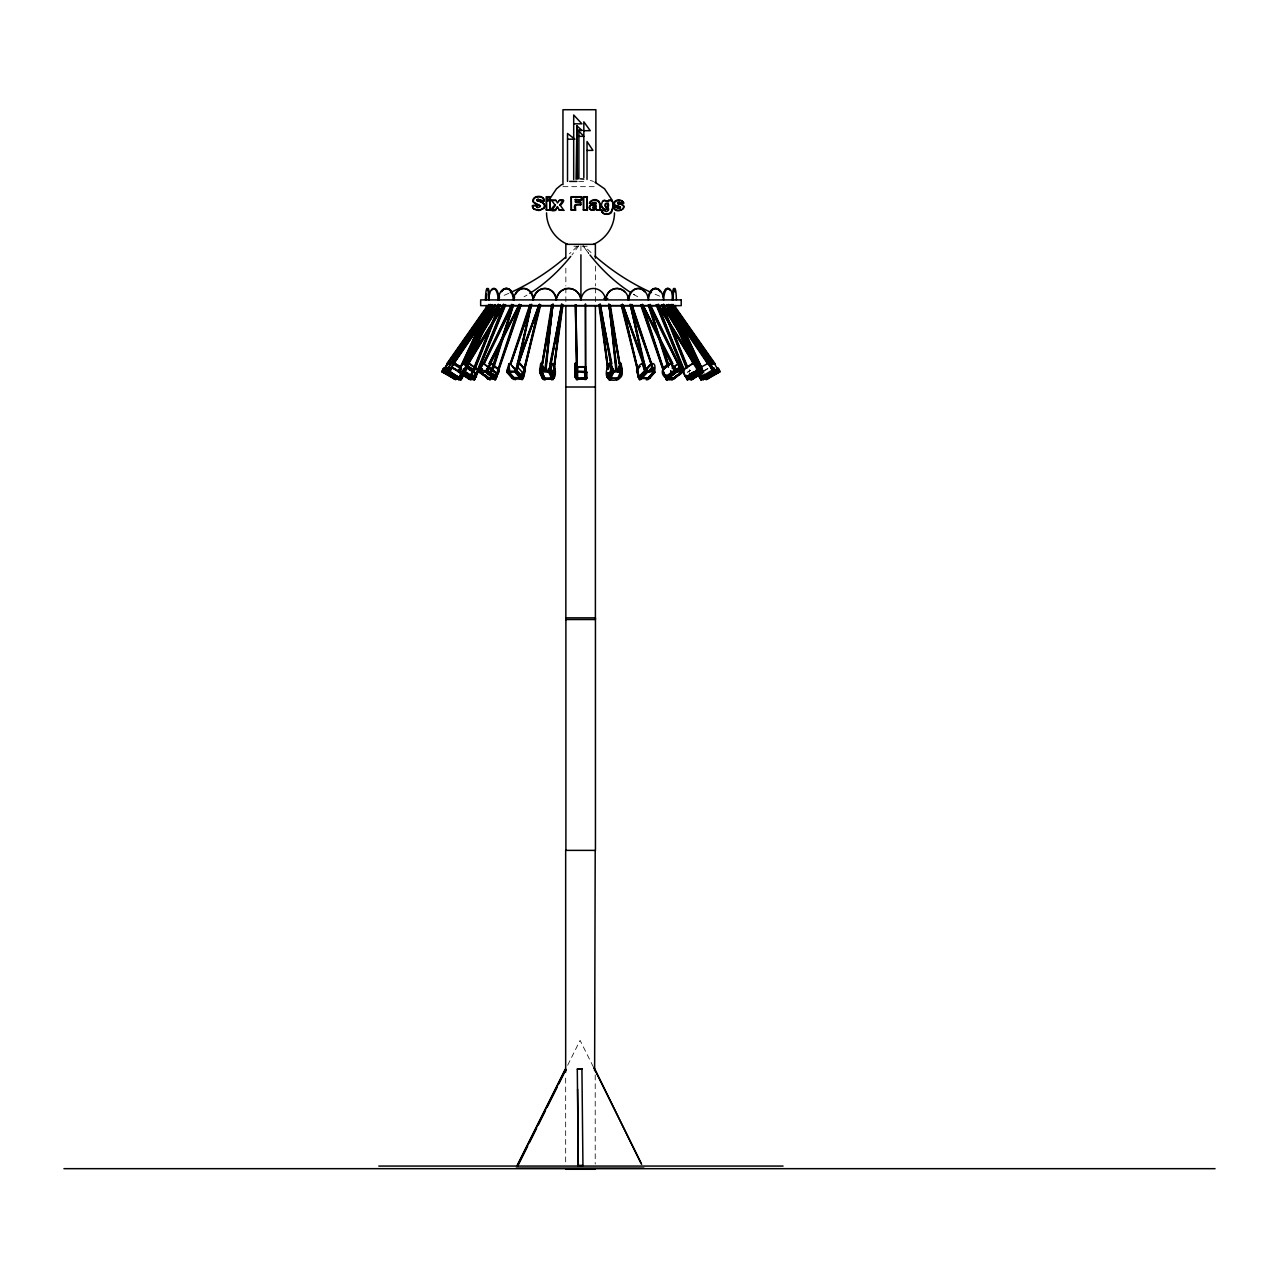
<?xml version="1.0" encoding="UTF-8"?>
<svg xmlns="http://www.w3.org/2000/svg" width="1279" height="1279" viewBox="0 0 1279 1279"><rect width="100%" height="100%" fill="white"/><g stroke="black" fill="none" stroke-linecap="round" stroke-linejoin="round"><path stroke-width="0.75" stroke-dasharray="5 3.75" d="M567.668 1065.231L580.09 1040.387L593.392 1067.006M689.557 369.631L689.189 370.878M687.51 372.221L690.372 370.318M687.75 372.221L690.612 370.318M704.441 370.318L707.767 368.4M704.681 370.734L707.99 368.816M587.141 246.239L573.887 246.239M578.7 181.41L584.119 181.41M562.952 186.67L595.886 186.67M590.338 180.435L593.52 181.41M595.39 266.128L595.39 285.952M595.39 287.935L595.39 303.778M595.215 1074.999L595.215 1164.082M580.922 245.76L580.922 254.521M565.846 268.11L565.846 285.952M565.846 287.935L565.846 303.778M565.67 1078.149L565.67 1164.066M577.197 246.415A227.774 227.774 0 0 1 569.475 253.77M508.706 293.355A227.774 227.774 0 0 1 502.167 296.136M578.732 245.792A227.774 161.058 90 0 1 571.905 254.953M526.98 295.113A227.774 161.058 90 0 1 524.07 296.792M659.676 296.136A227.774 227.774 0 0 1 653.137 293.355M591.074 252.571A227.774 227.774 0 0 1 584.663 246.415M633.425 294.25A227.774 161.058 90 0 0 637.773 296.792A227.774 161.058 -90 0 1 633.425 294.25M583.112 245.792A227.774 161.058 90 0 0 588.788 253.466A227.774 161.058 -90 0 1 583.112 245.792"/><path stroke-width="1.5" d="M546.357 209.932L546.421 200.355L550.098 200.355L550.322 210.332L546.357 209.932L550.322 210.332M546.421 199.204L546.437 196.71L550.13 196.71L550.386 199.604L546.421 199.204L550.386 199.604M546.629 210.332L546.421 200.355M546.709 199.604L546.437 196.71M550.034 209.932L550.098 200.355M550.114 199.204L550.13 196.71M575.614 204.928C589.651 205.791 569.427 200.291 575.582 210.332L571.185 209.932L571.281 196.71L581.417 196.71L581.673 199.94L575.374 199.556L581.673 199.94M571.473 210.332L571.281 196.71M575.582 210.332L575.342 204.528M580.762 204.928L580.778 202.258L575.63 202.258L575.374 199.556M575.63 202.258L575.646 199.94M580.474 204.528L580.506 201.858L575.358 201.858M581.385 199.556L581.417 196.71M583.416 209.932L583.496 196.71L587.189 196.71L587.381 210.332L583.416 209.932L587.381 210.332M583.688 210.332L583.496 196.71M587.109 209.932L587.189 196.71M608.244 208.173C609.507 211.051 605.319 212.746 605.207 210.555L601.642 210.156L601.881 211.946C603.656 215.112 608.964 214.968 611.378 212.682C612.817 208.749 615.375 198.389 608.564 200.355L608.548 201.762L604.519 200.211A3.549 3.533 -34.9 0 0 602.505 201.315L601.402 204.72L602.217 207.869L605.319 209.548L608.244 208.173L608.516 210.012M612.001 200.355C614.783 206.99 611.202 217.67 602.681 212.953M576.877 131.225L576.925 125.854L581.945 130.378L576.893 130.378M479.897 370.255C482.119 369.487 497.499 372.924 495.533 378.856C478.33 378.568 490.736 377.881 496.428 377.417M576.062 179.252L576.925 125.854M481.224 368.944L480.76 368.112L481.943 369.183L480.84 371.901L489.617 379.064M481.943 369.183L481.128 368.288M544.662 371.214L541.816 363.348L540.521 370.255L539.594 370.255L540.793 363.348L543.607 369.247M601.642 210.156L602.153 212.346M540.393 371.933L539.674 372.621L542.728 378.792L553.215 379.016L554.718 369.359M478.698 370.494L474.061 379.751L476.427 376.234L474.413 375.866M545.605 370.99L552.192 304.802L542.6 363.796M543.255 377.577L544.294 378.648M654.049 371.565L631.218 305.969M544.214 371.038L544.214 369.951M614.496 212.858C614.48 226.319 605.958 239.125 593.52 244.305M516.444 372.589L517.963 366.881L515.677 371.901L517.547 372.621L522.583 378.856L512.16 378.344L512.399 377.529L523.047 377.737L525.014 369.951L519.898 363.348L525.397 369.775L523.607 377.417L516.972 371.294L508.067 371.086M545.893 371.134L552.672 304.85M553.455 370.99L562.504 304.802M690.468 374.171L691.683 377.417M544.726 370.718L552.848 305.313L545.206 370.766M553.247 372.685L561.625 305.313L553.247 376.697M553.647 375.866C557.116 370.446 548.579 353.276 549.826 371.869L553.247 379.511L551.393 379.271M553.423 377.417L554.351 377.417C556.301 375.355 555.518 361.11 551.137 364.051M586.901 377.945L585.638 378.728M586.901 377.529L576.397 378.248M704.233 374.171L706.983 379.271M608.452 206.271C609.763 201.139 602.489 202.929 605.782 206.942M553.743 371.134L562.984 304.85M493.55 378.584L495.469 379.751L499.066 370.127L490.465 363.38M607.285 372.765C603.56 383.444 623.305 382.037 622.186 372.621L621.962 371.358L620.827 371.534L608.612 304.21M620.203 372.381L621.402 372.589L621.29 371.454L609.092 304.13M539.674 372.621L539.978 371.294L541.257 371.486M544.071 369.247L541.257 363.348L540.33 371.134M544.246 377.769L543.943 379.064L540.745 371.901L541.161 368.112L542.216 368.592L541.161 368.112M541.369 368.592L540.841 372.109L541.992 372.109M541.097 372.381L542.216 372.589M540.633 371.629L544.278 379.751L545.43 379.751L541.784 371.629L542.232 368.704L542.024 371.901L545.238 379.064M542.248 378.344C544.726 378.072 543.383 375.722 540.857 371.086L551.281 371.693L553.871 377.881L545.829 378.248M543.399 377.769L543.239 378.792L545.03 378.584M543.959 378.568L542.312 377.945L539.802 371.789M547.956 371.629L548.403 368.704L549.858 368.592M548.211 371.901L548.611 369.183L550.354 368.352L549.075 368.24L548.675 371.869L552.096 379.511M549.778 368.96L550.929 366.881L550.146 372.589M549.938 369.007L549.506 371.901L551.153 372.525L553.775 378.344L551.201 378.584L551.601 379.751L552.544 379.271M550.609 368.96L550.929 366.881M551.201 372.621L551.329 371.789M552.08 378.792L552.24 377.769M552.384 375.818L552.816 372.972L553.823 373.34L552.976 373.18M553.375 373.596L550.338 367.872M552.72 379.064L553.088 377.769M553.231 375.818L553.663 372.972M553.247 379.511L553.503 375.402M542.12 363.732L551.633 304.594M683.162 370.302L692.754 363.444M541.609 365.682L552.768 304.13M542.088 365.762L553.231 304.21M561.529 304.13L549.554 371.629L561.993 304.21M647.062 379.511L653.681 371.869L652.945 368.112M549.986 363.732L561.929 304.53M550.45 363.796L562.392 304.61M648.213 377.897L647.766 378.552L654.033 372.381L648.661 378.584L639.228 377.945M553.855 378.216L553.887 377.417M493.47 378.792L494.749 378.792C495.101 374.587 499.114 371.518 495.101 375.866L495.98 376.586L494.781 379.511M469.761 377.897L469.985 378.76L468.002 377.945M517.036 369.119L530.977 304.786M517.515 369.199L531.44 304.882M592.992 207.534L596.318 205.791L595.774 207.885M470.256 379.064L459.513 371.901L461 368.592L460.136 368.176M471.663 376.586L471.311 375.754L470.208 379.511M472.335 376.825L471.311 375.754M492.271 371.038L513.167 304.706M543.511 203.265L536.732 199.988L538.171 198.948L540.441 201.043L544.31 200.819L543.527 198.645M537.004 200.387L539.802 199.748M516.156 368.96L531.057 305.441M516.62 369.071L531.121 305.313M522.216 376.681L539.306 305.441M539.306 305.457L522.615 378.536L520.137 375.067M663.177 369.951L663.177 371.038M516.364 371.118L510.017 363.444L507.203 372.621L512.16 378.344M522.503 378.344L524.614 369.951L519.578 363.38M523.671 371.07L540.234 304.722M524.134 371.166L540.697 304.834M498.027 370.99L520.745 304.642M623.337 202.258C621.53 198.789 613.344 199.252 614.096 203.953A2.83 2.798 -34.9 0 0 615.727 205.631C618.94 204.688 622.505 208.845 617.821 207.869M620.283 206.894C620.875 211.147 615.231 204.896 613.536 207.278C615.343 215.176 630.227 207.566 620.795 203.937C617.901 204.768 615.838 201.442 619.516 202.37C619.532 202.226 615.359 203.825 619.468 204.096M474.557 375.818C473.102 381.718 474.013 371.31 476.507 373.34L475.037 375.402L476.507 373.34M675.216 371.086C688.038 369.967 681.147 373.756 672.482 379.511M460.792 375.818L460.008 377.769L462.151 372.972M473.838 370.99L499.977 304.642M508.355 371.486L507.299 371.438L515.533 379.751L507.06 370.255L508.962 363.748L510.241 363.524M510.657 363.524L509.266 364.051L507.987 371.613M515.181 379.064L508.978 371.901C511.008 366.785 507.427 367.521 507.763 372.589L509.33 372.589M508.514 371.629L509.17 368.208M513.439 377.769L513.135 378.792L514.766 378.584M513.678 378.792L522.072 378.584M515.469 372.381L516.508 372.381M522.184 375.402L523.463 375.994L522.44 379.511L515.821 371.869L516.844 368.352L514.893 368.704M514.094 379.271L514.27 378.248M517.02 368.704L519.242 363.891M516.508 368.592L517.356 368.96L517.963 366.881M518.043 367.457L522.999 373.18M517.547 372.621L517.787 371.789L522.264 376.586M521.704 379.271L520.729 379.064M520.793 378.792L522.471 372.972L523.543 373.34L522.935 375.402M521.065 378.792L522.44 377.929M521.864 376.058L522.471 372.972M523.223 372.972L521.816 378.792L520.249 378.792M620.379 363.891L617.197 371.214M477.898 370.99L505.317 304.626M593.136 203.857C592.689 201.123 598.716 203.153 593.712 203.009C584.775 205.919 593.024 196.646 597.901 200.611A2.702 2.686 -34.9 0 1 599.387 202.242L600.347 210.332L596.606 209.932L600.347 210.332M589.619 203.489L590.195 202.034M492.655 371.182L513.63 304.834M609.491 378.584C607.381 377.177 607.589 378.888 610.643 378.584M622.186 372.621L619.771 366.881L621.178 371.581M701.691 375.179L703.306 378.744L703.322 377.897M490.449 372.988L512.591 305.841M490.912 373.084L512.975 305.489M495.628 376.713L519.002 305.841M519.594 305.441L495.469 378.728L487.459 372.189L479.177 371.869L489.521 379.271M510.257 363.7L529.922 304.45M510.721 363.828L530.369 304.578M498.394 371.182L521.192 304.802M491.536 371.214L490.481 369.247L491.536 371.214L490.273 374.315M498.618 371.214L498.362 369.359L491.232 363.524L499.306 369.775L496.092 377.417L499.306 371.214M510.337 363.939L530.625 305.969M510.785 364.083L531.744 304.242M539.594 304.242L515.773 371.613L538.491 305.969M701.18 367.057L699.469 363.891L701.244 367.649M688.086 378.344L692.834 377.96M517.308 363.7L539.13 304.434M517.755 363.828L539.594 304.578M653.585 367.601L654.113 371.39M616.638 379.271L618.285 379.511L622.249 370.255L621.05 363.348L618.109 371.214M474.237 371.198L500.409 304.802M472.495 371.326L498.794 306.225L464.341 363.22M471.487 375.083L499.561 305.521M468.674 377.801C465.476 378.824 475.82 380.726 474.013 378.536L503.334 306.225L463.765 371.613M474.557 378.744L504.134 305.505M482.966 363.332L483.766 363.348L482.151 363.891L479.545 370.255L483.254 363.444M479.321 371.629L490.113 379.751L479.321 371.629L482.679 363.636M481.352 368.592L479.913 372.109L480.76 372.109M481.368 368.704L479.497 372.349L489.377 379.511M480.057 372.589L480.105 371.086M480.584 372.381L481.336 372.589M494.861 379.751L485.428 371.869L487.091 368.352L488.434 368.96L487.699 368.352L486.308 371.901L495.628 379.511L494.046 379.271M487.811 368.96L490.672 363.444M489.281 366.881L487.938 370.095L489.281 366.881L496.556 373.34M487.139 372.589L488.562 370.095M489.265 367.153L489.857 364.051M489.489 367.457L496.508 373.18M488.194 372.621L488.53 371.789M488.082 377.769L487.651 378.792L489.026 378.744L486.947 377.945M489.937 374.315L490.832 369.247M488.274 378.792L488.69 377.769M488.674 379.271L488.994 378.248M493.902 378.792L496.732 372.972M494.126 378.792L495.165 377.769M495.245 376.058L496.332 376.074M495.213 378.344L495.549 377.529M458.537 377.897L458.522 378.744L456.763 377.945M445.236 371.629L447.506 368.144L445.236 371.629L459.129 379.751L461 376.234L459.976 375.754L458.569 379.511M446.467 371.901L448.226 368.592L447.202 368.112M449.073 372.381L460.456 379.064L449.393 372.269L446.083 371.917L458.442 379.064L459.976 375.754M478.314 371.198L505.749 304.818M470.176 377.417L473.278 369.775L463.765 363.348L462.151 363.891L458.09 371.629L470.864 379.751L458.537 371.629M473.358 379.271L474.621 379.511L478.682 370.302M465.076 365.634L492.271 304.578M465.524 365.81L492.719 304.77M607.509 377.417L610.722 370.255C611.522 353.02 603.288 373.756 607.509 377.417L611.65 370.255C611.634 354.219 607.461 370.191 612.753 371.486M607.173 369.247L609.987 363.348L607.637 369.247M608.196 372.972L609.188 375.402M610.93 366.881L612.081 368.96M612.209 368.112L612.737 371.629L609.092 379.751L610.259 379.751L613.888 371.629L613.456 368.704L612.209 368.112L613.648 371.901M609.284 375.978L608.085 375.994M611.602 367.249L611.746 371.118M622.122 372.205L619.196 378.296L608.82 378.488L608.612 379.511L610.467 379.271M607.989 377.881L608.836 378.232L612.225 371.086L621.498 371.134M609.14 379.064L612.353 371.901L621.77 371.997L620.875 367.153M609.763 379.511L609.635 375.866M619.723 364.963L617.629 371.006M617.901 371.757L620.299 367.457L618.428 372.157M617.965 372.157L620.363 367.872M618.365 371.757L620.299 367.457M620.075 368.96L621.194 368.352L619.803 369.663L620.235 372.589M617.133 379.511L620.555 371.869L619.771 366.881M617.789 379.271L616.43 379.751L616.862 378.792M619.484 377.529L621.418 373.228M464.613 364.131L490.592 306.448L451.855 363.444M464.98 364.467L491.536 305.505M463.302 373.388L460.824 378.744L462.087 374.955M466.148 365.938L492.943 306.448L448.513 371.406L492.927 305.681M467.331 364.467L493.774 305.441M467.235 365.634L495.037 304.578M467.682 365.81L495.485 304.77M460.04 367.744L488.594 306.528L442.646 371.374L488.642 305.633M460.248 368.288L489.186 305.329M462.95 363.844L490.592 304.578M463.398 364.019L491.024 304.77M483.206 363.668L511.68 304.37M483.638 363.86L512.112 304.546M483.35 364.307L512.303 305.841M483.798 364.483L512.831 305.841M486.292 371.358L518.714 305.841M519.242 305.841L486.612 371.629M681.947 371.502L671.747 379.751L672.562 379.271M463.446 363.348L462.374 363.636L459.289 371.486M498.171 304.242L458.09 371.629M461 368.592L459.417 372.109M464.229 372.589L466.851 366.881L465.812 368.96L464.485 368.352L462.566 371.869L474.221 379.751M464.916 368.352L463.158 371.869L474.669 379.751M458.841 371.901L463.382 371.901L464.821 369.007M463.733 372.381L474.045 379.064M466.851 366.881L465.604 369.855M467.379 367.249L464.741 371.549L463.893 371.086M474.013 378.536L464.021 371.102M469.041 377.769L468.53 378.792L474.333 378.648L475.436 377.417M468.833 378.792L469.489 377.769M469.937 377.417L473.038 369.775M472.734 378.584L473.55 378.792M475.324 373.596L466.739 367.872L475.772 373.18M472.942 378.792L475.98 372.972M473.454 379.064L475.708 375.754L474.013 379.511M517.435 1165.697L565.59 1069.388M517.819 1165.888L527.619 1146.272M529.41 1142.707L536.54 1128.43M538.331 1124.865L545.462 1110.604M547.236 1107.038L557.052 1087.422M558.827 1083.857L565.973 1069.58M488.946 363.668L519.226 304.306M489.377 363.86L519.658 304.514M666.647 378.344C665.128 380.79 676.063 379.911 674.625 377.625M549.139 199.828L556.493 188.78L561.641 184.56M450.256 364.051L446.515 371.629M447.25 371.549L446.099 371.997M447.154 372.589L447.106 371.613M447.762 371.869L450.032 368.352L448.066 371.869M448.465 371.901L450.08 369.007M451.967 366.881C450.064 371.869 451.343 365.794 452.782 367.249L449.616 371.549L446.579 371.086M450.592 369.663L449.393 372.381M449.265 372.589L450.016 371.518L460.536 378.568M450.032 372.621L450.496 371.789M457.866 377.769L456.523 378.344M458.777 377.417L461.495 372.765M460.104 379.064L461.623 376.346M460.952 378.232L459.992 379.271M460.792 379.751C465.284 370.398 461.207 383.38 459.657 378.792M662.938 306.225L702.986 371.422M636.638 369.359L638.253 377.417L645.287 370.255C646.103 358.871 638.333 364.147 637.55 369.247L640.028 366.386M637.55 369.247L639.084 377.417M442.038 371.869L443.893 368.224M442.454 372.109L444.484 368.592M445.076 367.569L447.346 363.748L449.073 363.524M445.108 368.96L446.915 367.249L443.877 371.549M443.285 372.589L445.316 369.071L443.653 368.112L441.623 371.629L455.692 379.751L457.051 377.417M443.813 372.621L444.293 371.789M453.741 378.344L454.221 377.529M454.029 378.792L454.637 377.769M454.86 379.271L455.66 377.897M683.657 369.615L683.018 371.038L687.191 379.751L699.965 371.629L697.615 368.112L696.895 368.592L699.245 372.109M621.274 371.438L620.043 370.095L620.986 369.855M463.19 363.875L498.586 304.482M462.934 364.643L498.65 305.729M463.542 371.406L503.191 305.729M589.955 205.999L589.507 208.877M466.851 363.636L503.51 304.242M467.267 363.875L503.91 304.482M490.592 363.891L491.903 363.524M687.175 377.96L692.099 377.897M700.332 377.577L701.579 378.216M705.321 378.344L701.5 378.856M681.579 371.549L649.029 305.841M563.352 200.355C552.8 212.73 571.233 197.014 559.291 200.355L557.5 203.025L555.997 200.355L551.617 200.355L555.997 200.355M489.186 305.841L450.4 363.636L452.111 363.444L461.847 369.247M450.8 363.891L490.688 304.45M451.695 363.156L490.576 305.681M551.377 209.932L555.374 209.932L557.484 206.846L555.646 210.332C543.591 213.689 562.904 196.998 551.649 210.332M452.51 363.636L490.88 307.36M452.91 363.891L492.367 306.017M446.899 363.62L487.427 305.745M447.106 364.051L488.946 304.402M641.546 378.584L639.212 378.632L649.684 378.344L654.8 372.349L651.826 366.881L653.057 372.589M639.452 376.026L638.908 375.402M515.309 369.183L516.108 368.32M521.512 376.346L523.127 376.234L521.96 375.754M521.928 376.825L522.839 376.058L522.088 375.275L523.463 375.994M465.108 369.663L464.485 368.352M475.484 376.586L476.38 375.994L475.484 375.402M495.708 375.754L496.3 376.234M495.98 376.586L497.051 375.994L496.332 375.402M622.553 305.441L637.837 368.96M640.06 378.648L639.404 379.511L636.782 370.686L639.612 366.386M671.507 363.444C665.048 363.732 658.381 371.805 665.08 377.417L674.529 370.255L671.843 363.748L670.196 363.38L671.123 363.332M609.268 376.058L610.435 379.064M451.039 363.444L446.291 372.189M607.653 368.784L600.123 305.345L608.117 368.736M609.236 305.409L617.133 370.718M608.884 378.728L608.772 377.769M638.733 376.234L639.9 375.754L639.932 376.825M648.149 372.157L652.162 367.457L639.74 379.751L647.813 371.629L645.751 368.112L646.359 372.109L647.398 372.109M645.255 368.96L645.959 368.128M638.253 377.417L645.287 370.255M646.519 368.112L645.016 368.352M646.231 369.247L651.283 363.444L652.53 363.86M647.334 371.901L646.55 369.183L652.13 363.891M653.969 370.255L654.8 370.255C656.431 357.848 646.662 365.282 646.806 371.214M639.276 378.296L645.943 371.086L654.097 371.102L654.656 372.621M639.964 379.064L646.295 371.901M647.526 371.629L641.131 379.064L640.219 375.866M651.523 367.249L652.578 366.881M648.565 372.157L651.874 367.872M652.834 368.944L652.21 369.663L653.697 368.352L654.704 371.869L648.101 379.511L646.311 379.751L653.489 372.381M653.697 368.352L652.418 368.96M651.826 366.881L653.041 371.549L652.338 370.095L653.297 369.855M701.1 378.568L704.137 378.44L713.074 373.164M649.572 377.945L647.558 378.744L647.654 377.769M467.986 363.748L469.713 363.524L478.458 370.494M641.69 363.524C645.303 362.692 642.634 370.942 646.471 371.486M642.106 363.524L644.456 370.255M715.377 371.613L671.283 305.681M670.867 363.38L662.842 369.951L666.375 379.751L677.167 371.629L674.88 368.112L676.575 372.109M712.259 368.24L712.211 369.183L712.387 368.112C711.971 372.173 718.99 372.653 713.394 371.901L701.404 379.064M666.439 377.833L666.727 378.68L674.912 377.945M675.104 368.288L677.167 371.629M608.532 208.573L604.679 209.836L601.865 206.878M596.494 209.164L591.266 210.348L589.027 207.406L590.594 204.992L596.318 203.937L595.774 202.594M662.922 369.247L667.814 365.81M672.099 368.112L678.685 363.348L672.77 368.112M665.528 375.402L665.336 376.01M666.151 375.754L664.936 376.234L666.151 375.754L667.718 379.064M665.624 376.026L666.135 375.402M674.305 368.592L675.504 368.112M665.879 376.586L666.295 375.275L667.718 378.792M665.08 377.417L674.529 370.255M675.967 368.704L674.912 368.592M666.295 377.529L670.516 374.092M672.003 375.402L671.155 373.34L672.21 372.972M681.947 371.134C678.126 372.669 679.197 362.868 679.9 368.96M671.779 373.34L679.661 366.881M665.975 377.96L679.341 367.872L672.322 373.596L671.155 373.34M675.648 371.901L666.231 379.511L667.814 379.271M666.375 379.751L676.319 371.629M666.998 379.751L676.943 371.629M679.757 369.071C682.794 367.233 677.199 370.366 680.956 372.589M672.834 378.584L677.39 374.859M681.915 371.629L681.099 372.109L681.947 372.109L680.62 368.352M678.478 363.38L679.693 363.891L682.682 371.869L672.322 379.271M690.068 375.93L690.5 375.994M642.474 305.489L663.289 369.343M648.997 305.441L668.453 365.586M666.535 378.6L665.496 377.577M683.785 369.247C681.995 374.667 688.358 382.725 694.049 378.344M687.415 377.705L691.971 374.667M608.101 206.91L605.495 206.543M719.805 371.869L717.951 368.224M683.61 369.583L657.822 305.409M687.399 367.76L662.314 305.441M691.939 378.648L693.857 377.945M718.878 371.613L716.991 368.144M482.455 363.524L484.149 363.524L483.222 363.38M490.225 363.524L491.2 363.348M687.878 377.945L687.399 378.648M453.453 363.636L454.94 363.444L461.367 367.345M649.124 377.801L649.684 378.344M590.658 201.538C596.334 197.909 602.729 202.626 599.979 209.356M691.172 364.483L683.546 369.247M694.769 365.426L699.037 363.38M694.993 365.426L698.254 363.444M686.375 375.402L686.024 376.026M686.152 375.754L685.432 376.234L687.782 379.751M692.243 379.511L703.706 371.869L701.516 368.352L702.651 372.621L699.053 367.249C701.276 365.938 701.228 371.837 699.581 366.881M696.384 369.359L699.485 367.457L696.623 369.359M699.053 367.249L700.029 366.881M687.383 376.058L687.798 377.769M690.868 373.596L693.969 371.693M698.494 368.704L696.895 368.592M697.407 370.255C666.871 386.034 709.861 372.077 693.234 363.444M701.947 368.352L700.572 369.663L701.643 368.944M698.062 371.086L687.319 378.248L687.91 379.271M692.307 375.818L691.124 375.275L690.18 376.586L690.532 375.754M687.734 379.064L698.542 371.901L703.706 371.869M687.191 379.751L699.965 371.629M687.622 379.751L699.805 371.629M692.115 378.584L695.424 376.522M691.699 379.271L690.98 379.751L689.381 376.234L690.948 375.402M703.098 371.917L691.587 379.751M608.996 305.313L616.654 370.766M699.677 376.586C695.057 368.88 707.319 391.182 696.815 371.038M714.449 371.789L715.313 371.086L700.988 379.751L698.798 376.234L700.045 375.402M697.551 368.176L699.373 371.629M670.34 305.489L699.277 369.823M697.167 369.247L708.038 363.38M713.186 368.96L711.668 367.249M699.021 376.234L700.237 376.346L698.798 376.234M701.404 375.994L702.635 375.402L704.329 378.792M714.417 368.352C710.309 364.915 720.045 377.097 714.433 368.944M700.764 379.751L715.153 371.086L712.723 371.006L708.534 363.891M703.402 379.064L704.681 378.584M716.384 371.629L702.731 379.751L716.304 371.629M709.477 365.426L714.369 363.636L719.39 372.109M704.137 376.234L704.969 375.754M716.752 368.96L718.19 368.112L720.221 371.629L706.168 379.751L704.809 377.417M717.711 369.183L718.526 368.704M705.912 377.417L718.318 370.255M706.392 378.248L718.798 371.086M706.647 378.648L707.879 377.945M711.188 376.026L717.791 372.205M706.871 379.064L719.278 371.901M468.386 363.444L468.018 364.051M709.829 363.524L711.22 363.524M677.822 363.444L678.765 363.348M704.058 377.96L700.924 378.392L713.282 371.486M672.674 305.329L701.42 368.032M611.154 371.294L608.58 376.234L609.811 376.825M674.001 378.44L672.85 378.648L681.803 372.589L679.053 366.881M648.821 377.96L639.74 378.248M674.001 377.96L666.439 378.248M595.327 208.205L592.785 207.518M468.146 363.444L478.89 370.127M692.275 363.444L693.857 363.524M697.774 363.444L698.894 363.348M665.448 375.962L667.222 379.751M590.866 205.391L595.023 204.368M666.599 378.584L665.608 374.859M647.638 378.584L648.709 378.792L648.421 377.769M692.435 363.38L693.873 363.748M692.163 378.568L693.218 378.584M707.079 363.38L708.214 363.444M709.925 363.38L710.884 363.38M553.183 378.216L551.904 373.644M474.093 378.648L465.38 372.205M623.736 203.089L619.963 203.041L623.736 203.089L623.049 201.858M617.741 207.901L613.536 207.278M490.592 363.348L491.536 363.348M678.078 363.348L679.149 363.38M495.053 378.552L487.747 378.584M577.293 1069.116L582.089 1069.212L577.293 1069.116L578.3 1165.872L582.936 1165.505L581.929 1068.748M578.14 1165.409L582.936 1165.505M698.078 363.348L699.597 363.748M532.4 205.567C543.143 206.383 528.994 203.473 533.119 207.79M539.93 199.876L544.31 200.819M585.462 379.064L586.885 378.44L586.789 371.518L576.397 371.086L576.397 379.064L585.462 379.064L585.462 378.248M573.695 123.823L581.929 123.823L573.695 114.998L573.695 179.54M583.832 130.682L590.243 130.682L583.832 121.809L583.832 177.621M578.891 136.341L583.832 136.341L578.891 131.161L578.891 178.98M567.524 139.187L574.879 139.187L567.524 133.496L567.524 181.41M587.029 150.394L592.928 150.394L587.029 141.505L587.029 179.476M569.667 181.41L576.893 181.41M546.725 197.11L550.402 197.11M571.553 197.11L581.689 197.11M583.784 197.11L587.461 197.11M546.693 200.755L550.386 200.755M563.639 200.755L559.291 200.355M612.289 200.755L608.564 200.355M571.185 209.932L575.31 209.932M563.799 210.332L559.227 209.932L563.799 210.332L560.058 204.912M603.896 298.487L607.781 298.487M463.749 363.524L473.086 369.487M519.338 363.524L520.169 363.524M541.033 363.524L541.96 363.524M551.649 363.524L552.56 363.524M574.958 363.524L575.918 363.524M609.284 363.524L610.211 363.524M619.899 363.524L620.827 363.524M651.203 363.524L652.018 363.524M508.85 364.051L509.681 364.051M540.521 364.051L541.449 364.051M574.958 364.051L575.918 364.051M609.795 364.051L610.722 364.051M642.666 364.051L643.497 364.051M670.963 363.524L672.003 364.051M679.773 364.051L678.717 363.524M663.673 304.242L699.805 364.051M708.63 364.051L713.858 372.109M575.438 366.705L584.039 366.705M585.063 366.881L585.942 366.881L585.942 379.511L584.743 379.511L584.743 368.944L585.942 368.352M712.259 366.881L714.593 372.381M518.267 367.249L517.196 366.881M551.089 367.249L550.082 366.881M575.438 367.185L584.023 367.185M585.063 367.249L585.942 367.249M619.612 367.249L620.459 367.249M452.622 367.457L460.6 372.221M577.405 368.112L576.541 368.112L576.541 379.751L577.724 379.751L577.405 368.112L577.724 369.183M481.959 368.592L480.616 368.352L481.336 368.96M576.541 368.592L577.405 368.592M585.063 368.96L585.942 368.96M524.374 369.359L525.125 369.247M554.255 369.359L555.182 369.359M574.958 369.247L575.918 369.247M617.325 369.247L618.253 369.247M585.063 369.855L585.942 369.855M611.298 369.855L612.145 369.855L611.186 370.095L611.554 371.549M680.684 369.855L680.396 370.095M701.26 369.855L700.476 370.095L702.123 371.549M713.65 369.855L714.369 371.549M465.956 370.095L464.021 368.944M585.063 370.095L585.942 370.095M652.338 370.095L652.274 367.249M446.675 370.255L457.195 376.394M507.06 370.255L507.891 370.255M574.958 370.255L575.918 370.255M610.722 370.255L611.65 370.255M621.338 370.255L622.249 370.255M682.299 370.255L679.725 365.602M712.099 370.255L700.364 377.417M459.257 371.086L463.558 371.086M473.278 371.214L472.606 369.487M524.566 371.214L525.397 371.214M554.351 371.214L555.278 371.214M574.958 371.214L576.861 371.486M636.462 371.214L637.294 371.214M699.501 371.086L702.603 371.086M449.6 371.549L448.929 371.086M507.443 371.789L508.882 371.549M540.617 371.549L541.784 371.629M576.541 371.629L577.724 371.629M585.942 371.549L584.983 371.086M612.737 371.629L613.888 371.629M445.779 371.869L458.266 379.511M515.821 371.869L507.203 372.621M540.745 371.901L549.826 371.869M576.397 371.901L586.901 372.621M654.704 371.869L646.167 371.901L645.943 371.086M675.552 371.901L682.682 371.869M507.891 372.109L508.93 372.109M576.541 372.109L577.724 372.109M613.68 372.109L612.529 372.109L611.778 366.881M715.505 372.109L714.13 369.007M550.178 372.381L548.995 372.589L549.107 368.944M576.541 372.381L577.724 372.589M584.743 372.381L585.942 372.589M702.635 372.589L692.419 378.792L693.33 378.792L692.802 377.769M496.172 373.18L497.179 373.34M522.583 373.18L523.543 373.34M576.541 375.754L577.405 375.754L576.541 376.234M699.821 375.754L701.867 379.271M471.359 375.994L472.015 376.106M474.909 376.058L474.125 375.818L476.427 376.234M494.957 375.818L495.868 376.058M552.928 375.994L553.775 375.994M703.658 375.818L703.994 377.769M542.808 377.417L543.735 377.417M460.904 378.248L457.802 377.96M609.012 378.248L617.789 378.248M457.179 378.584L460.456 379.064M468.626 378.584L469.537 378.584M552.96 378.584L543.271 378.584L539.594 370.255M576.541 378.584L585.942 378.584M575.438 363.348L575.438 377.417L577.724 378.792M584.743 378.792L585.942 378.792M673.362 378.792L673.777 377.769M688.31 378.792L689.109 378.584M515.133 379.271L513.758 379.511L507.139 371.869L514.158 379.064M520.665 379.271L522.44 379.511M545.206 379.271L543.559 379.511L541.161 374.139M576.541 379.271L577.724 379.271M639.404 379.511L641.195 379.271M687.239 379.511L688.502 379.271M459.129 379.751L461.399 375.275L463.062 376.234M565.846 387.009L595.39 387.009M594.623 1070.715L595.215 850.375M378.808 1166.064L783.052 1166.064M516.204 1168.127L643.961 1168.127M63.95 1168.67L1215.05 1168.67M565.67 1169.278L595.215 1169.278M576.845 130.378L581.945 130.378M512.287 377.945L514.558 378.648M463.382 371.901L465.172 372.621M622.617 305.505L637.374 369.071M693.394 363.348L658.413 306.225L684.089 369.519M645.831 368.384L646.55 369.183M585.398 371.629L585.222 304.178M675.584 371.486L671.507 363.748M580.522 178.82L583.832 179.14M589.331 203.089L592.848 203.457M698.414 371.486L693.826 364.051M465.588 371.789L474.941 377.881M601.913 210.555L605.207 210.555M586.006 371.965L585.462 369.007M486.931 371.102L486.308 371.086M606.006 206.91L607.813 206.527L608.18 204.032M537.564 207.358C544.454 206.99 535.837 203.313 533.567 202.37M448.977 371.086L449.856 371.549M460.792 378.68L458.09 378.6M513.966 378.68L513.63 377.897M678.35 363.348L679.405 363.524M621.066 204.336L623.56 205.727M462.454 375.93L460.552 379.511L462.806 376.09M707.799 363.38L708.79 363.891M537.02 200.547L542.232 202.21L544.582 204.992A4.221 4.205 -34.9 0 1 543.991 208.381L538.811 210.555L533.855 208.861M534.622 209.436L540.298 210.028L543.703 207.981A4.221 4.205 -34.9 0 0 544.31 204.608L543.911 203.681M469.009 377.96L474.813 377.801M566.325 1069.756L565.238 1069.212L517.084 1165.521L518.171 1166.064M710.804 363.444L711.62 363.891M540.282 205.679L535.885 204.208L533.215 201.762M594.991 182.194L604.535 188.78L611.906 199.828M567.524 244.305C555.07 239.125 546.549 226.319 546.549 212.858M589.891 209.356L593.712 210.06L596.222 208.765L596.622 209.772M593.008 207.837C598.924 208.429 593.024 202.929 593.056 207.917M542.744 197.813C539.578 195.863 532.703 196.63 533.279 201.49M443.317 368.704L444.98 369.663M443.525 370.255L454.381 376.522M443.062 371.086L455.452 378.232M444.053 372.205L455.212 378.648M442.582 371.901L454.988 379.064M454.86 363.524L461.255 367.345M449.808 368.352L451.007 369.071M450.272 372.205L460.728 378.6M447.41 371.789L461.095 379.751M447.202 371.629L455.388 376.57M447.17 372.205L455.164 376.985M476.076 373.34L466.947 367.457L475.532 373.18M472.591 375.371L475.66 377.417L470.592 374.347M460.568 368.592L459.848 368.112L460.872 369.183M463.861 374.155L468.466 377.225M462.071 374.539L469.601 379.511M710.98 363.524L672.674 305.841M483.686 363.444L496.348 373.596L483.462 363.524M608.18 201.411L604.791 200.611A3.549 3.533 -34.9 0 0 603.368 201.187M575.998 371.23L575.438 370.255M608.101 203.745L605.782 203.713L605.447 206.303M622.841 201.602C620.331 199.588 613.616 199.988 614.368 204.352A2.83 2.798 -34.9 0 0 615.998 206.031L620.555 207.294M536.812 206.766L537.851 207.758M492.383 373.836L496.764 377.417M491.712 373.836L494.637 376.218M488.37 372.205L495.644 378.216M494.829 378.584L486.388 372.381L493.982 378.584M485.396 375.019L488.322 377.417M480.233 371.086L483.158 373.468M543.335 198.357C540.585 194.44 530.753 196.598 533.487 202.162M614.048 208.509C616.478 211.451 624.312 210.843 623.64 206.047M716.576 370.095L717.967 371.549M516.252 369.663L515.645 368.944L514.798 371.869L521.416 379.511M512.719 366.386L515.197 369.247M512.303 366.386L514.798 369.247M533.279 208.173L534.126 209.26M679.165 363.636L682.075 370.878M693.634 363.748L666.807 304.578M478.33 369.487L478.922 370.302M551.617 200.355L555.182 205.311M674.417 305.745L714.961 363.62M672.914 304.402L714.737 364.051M673.218 305.633L713.618 363.348M713.154 363.492L673.266 306.528L701.803 367.744M608.916 375.994L609.316 379.271M669.876 305.745L709.349 363.636M668.389 304.402L708.95 363.891M715.313 371.629L671.235 306.448L698.862 367.744M668.933 305.681L707.799 363.156M707.447 363.476L668.885 306.448L695.712 365.938M543.063 197.957L543.799 199.044M671.171 304.45L711.06 363.891M619.516 202.37L620.235 203.441M658.349 304.242L695.009 363.636M657.934 304.482L694.593 363.875M663.209 305.729L701.995 369.695M658.669 305.729L693.378 362.964M663.257 304.482L698.654 363.875M716.879 369.663L718.574 372.589M717.567 371.789L718.031 372.621M707.223 377.769L707.815 378.792M557.484 206.846L559.515 210.332M704.489 378.792L702.603 375.275M703.29 378.248L703.754 379.064M703.722 379.064L701.643 376.586M701.723 377.417L703.034 379.751M699.437 376.825L701.068 379.751M532.847 207.39L533.551 208.573M536.493 206.143L537.084 207.15M536.732 199.988L537.292 200.947M642.618 304.306L672.898 363.668M642.186 304.514L672.466 363.86M699.325 364.051L700.876 367.153M699.485 367.249L702.043 372.589M692.371 377.769L693.01 378.792M691.268 375.866L692.722 378.792M691.859 378.248L692.259 379.064M687.447 375.866L688.901 378.792M687.031 376.346L688.406 379.064M649.556 305.841L682.011 371.39M643.145 305.841L673.841 367.856M642.618 305.841L673.409 368.032M594.08 1067.725L641.626 1164.386M594.111 1068.093L640.747 1162.611M650.18 304.37L678.653 363.668M649.748 304.546L678.222 363.86M596.35 209.372L596.893 210.332M671.267 304.578L700.572 367.441M670.836 304.77L700.125 367.617M666.375 304.77L693.362 364.019M667.974 305.505L693.714 362.676M550.098 371.118L549.171 371.086M669.572 304.578L698.382 369.231M669.141 304.77L697.135 367.617M656.543 304.626L683.993 371.038M656.095 304.818L683.194 370.862M675.904 372.381L675.152 372.589M671.331 364.051L673.857 370.255M670.995 371.214L672.258 374.315M670.66 371.214L671.923 374.315M673.665 378.584L673.154 377.769M672.85 378.248L673.186 379.064M668.309 378.584L666.679 377.769M666.759 375.866L667.958 378.792M665.528 375.754L667.078 379.511M663.865 372.765L665.767 377.417M663.066 306.225L687.175 365.906M689.621 373.244L691.092 376.905M661.882 304.642L686.615 367.345M661.435 304.802L686.152 367.505M541.992 368.112L542.44 369.183M622.713 304.434L644.552 363.7M622.265 304.578L644.088 363.828M630.115 304.242L653.025 369.695M623.369 305.969L645.623 369.551M622.265 304.242L643.865 365.954M641.115 304.642L663.273 369.199M640.667 304.802L663.449 371.182M631.938 304.45L651.587 363.7M631.474 304.578L651.139 363.828M649.268 305.841L668.949 365.522M670.788 371.118L672.019 374.859M642.841 305.841L663.753 369.263M648.693 304.706L668.469 367.265M648.229 304.834L667.398 365.49M645.751 368.112L646.774 371.629M646.918 372.381L645.943 372.589M647.59 378.248L647.829 379.064M640.491 377.769L640.779 378.792M639.148 375.754L640.155 379.271M621.626 304.722L637.709 369.167M621.146 304.834L637.725 371.166M630.867 305.361L646.151 370.894M630.403 305.457L645.671 370.99M536.301 205.311L536.764 206.543M630.883 304.786L644.392 367.169M630.419 304.882L643.913 367.265M666.903 375.818L667.302 377.769M599.931 304.53L611.874 363.732M599.467 304.61L611.41 363.796M543.847 199.46L544.039 200.419M600.331 304.13L612.177 369.535M599.851 304.21L611.714 369.599M610.227 304.594L619.723 363.732M619.26 363.796L609.747 304.658L616.43 371.102M532.672 205.951L532.831 206.91M620.859 364.051L621.786 370.255M620.619 366.881L620.923 368.96M618.46 377.769L618.604 378.792L617.421 378.584M617.613 377.769L617.773 378.792M613.44 372.381L612.305 372.589M609.619 377.769L609.763 378.792M607.733 372.765L608.436 377.417M599.355 304.802L608.037 367.185M598.876 304.85L607.829 369.199M609.188 304.85L615.966 371.134M575.838 304.626L577.101 363.764M575.374 304.642L576.621 363.764M575.822 304.818L577.101 371.118M575.358 304.834L576.621 371.118M576.861 129.85L577.373 179.14M577.628 1089.228L578.3 1165.872M676.383 305.649L485.46 305.649M595.886 182.721L595.886 109.722L562.952 109.722L562.952 184.688M595.39 258.198L595.39 244.337L565.846 244.337L565.846 258.198M595.39 305.761L595.39 619.532L565.846 619.532L565.846 305.761M585.702 304.178L585.75 371.693M585.063 377.769L585.063 378.792M580.922 254.953L580.922 296.792M575.918 363.348L575.918 377.417L574.958 377.417L574.958 363.348M565.894 850.375L565.894 617.853L595.438 617.853L595.438 850.375L565.67 850.375L565.67 1072.154M487.267 289.965A12.374 1.615 -90 0 1 489.393 294.122M486.436 299.91A12.374 1.615 -90 0 1 486.675 294.122M499.465 296.904A12.374 7.53 -90 0 0 499.082 299.91A12.374 4.732 -90 0 0 492.111 289.965M514.59 296.904A12.374 9.816 90 0 0 514.11 299.91A12.374 7.53 -90 0 0 509.346 289.31A12.374 7.53 -90 0 0 501.48 291.756A12.374 7.53 90 0 1 511.728 291.756M515.645 294.122A12.374 9.816 90 0 1 525.109 288.558A12.374 9.816 90 0 1 533.199 296.904M605.383 299.91A12.374 11.431 -90 0 1 612.609 289.31A12.374 11.431 -90 0 1 624.552 291.756M627.621 296.904A12.374 11.431 -90 0 1 628.181 299.91A12.374 9.816 -90 0 1 634.368 289.31A12.374 9.816 -90 0 1 644.648 291.756M581.05 299.91A12.374 12.262 -90 0 1 593.28 288.462A12.374 12.262 -90 0 1 605.511 299.91M672.21 299.91A12.374 1.615 90 0 1 673.218 289.31A12.374 1.615 90 0 1 674.912 291.756M488.77 299.91A12.374 4.732 -90 0 1 493.486 288.462A12.374 4.732 -90 0 1 498.202 299.91M557.068 296.904A12.374 12.262 -90 0 1 580.33 296.904M556.349 299.91A12.374 12.262 -90 0 1 568.579 288.462A12.374 12.262 -90 0 1 580.81 299.91M534.238 296.904A12.374 11.431 -90 0 1 545.078 288.462A12.374 11.431 -90 0 1 555.901 296.904M533.311 299.91A12.374 11.431 -90 0 1 544.71 288.462A12.374 11.431 -90 0 1 556.109 299.91M513.518 299.91A12.374 9.816 -90 0 1 523.319 288.462A12.374 9.816 -90 0 1 533.103 299.91M498.33 299.91A12.374 7.53 -90 0 1 505.844 288.462A12.374 7.53 -90 0 1 513.343 299.91M485.476 299.91A12.374 1.615 -90 0 1 487.091 288.462A12.374 1.615 -90 0 1 488.706 299.91M650.132 291.756A12.374 7.53 90 0 1 660.38 291.756A12.374 7.53 -90 0 0 648.117 296.904M648.501 299.91A12.374 7.53 -90 0 1 656.015 288.462A12.374 7.53 -90 0 1 663.529 299.91M663.513 294.122A12.374 4.732 90 0 1 669.748 289.965A12.374 4.732 -90 0 0 663.002 296.904M663.641 299.91A12.374 4.732 -90 0 1 668.373 288.462A12.374 4.732 -90 0 1 673.09 299.91A12.374 1.615 -90 0 1 674.768 288.462A12.374 1.615 -90 0 1 676.367 299.91M628.756 299.91A12.374 9.816 -90 0 1 638.541 288.462A12.374 9.816 -90 0 1 648.325 299.91M605.75 299.91A12.374 11.431 -90 0 1 617.149 288.462A12.374 11.431 -90 0 1 628.549 299.91M565.494 257.303A227.774 227.774 0 0 1 510.337 292.619M570.722 256.424A227.774 161.058 90 0 1 529.858 293.355M630.563 292.443A227.774 161.058 90 0 1 589.955 254.953M651.523 292.619A227.774 227.774 0 0 1 595.023 256.136M672.69 366.881L672.706 366.817M612.305 368.256L612.417 369.663L612.337 368.224M681.211 299.91L480.648 299.91L480.648 305.649L681.211 305.649L681.211 299.91M452.382 367.872L461.975 373.596L452.382 367.872"/></g></svg>
